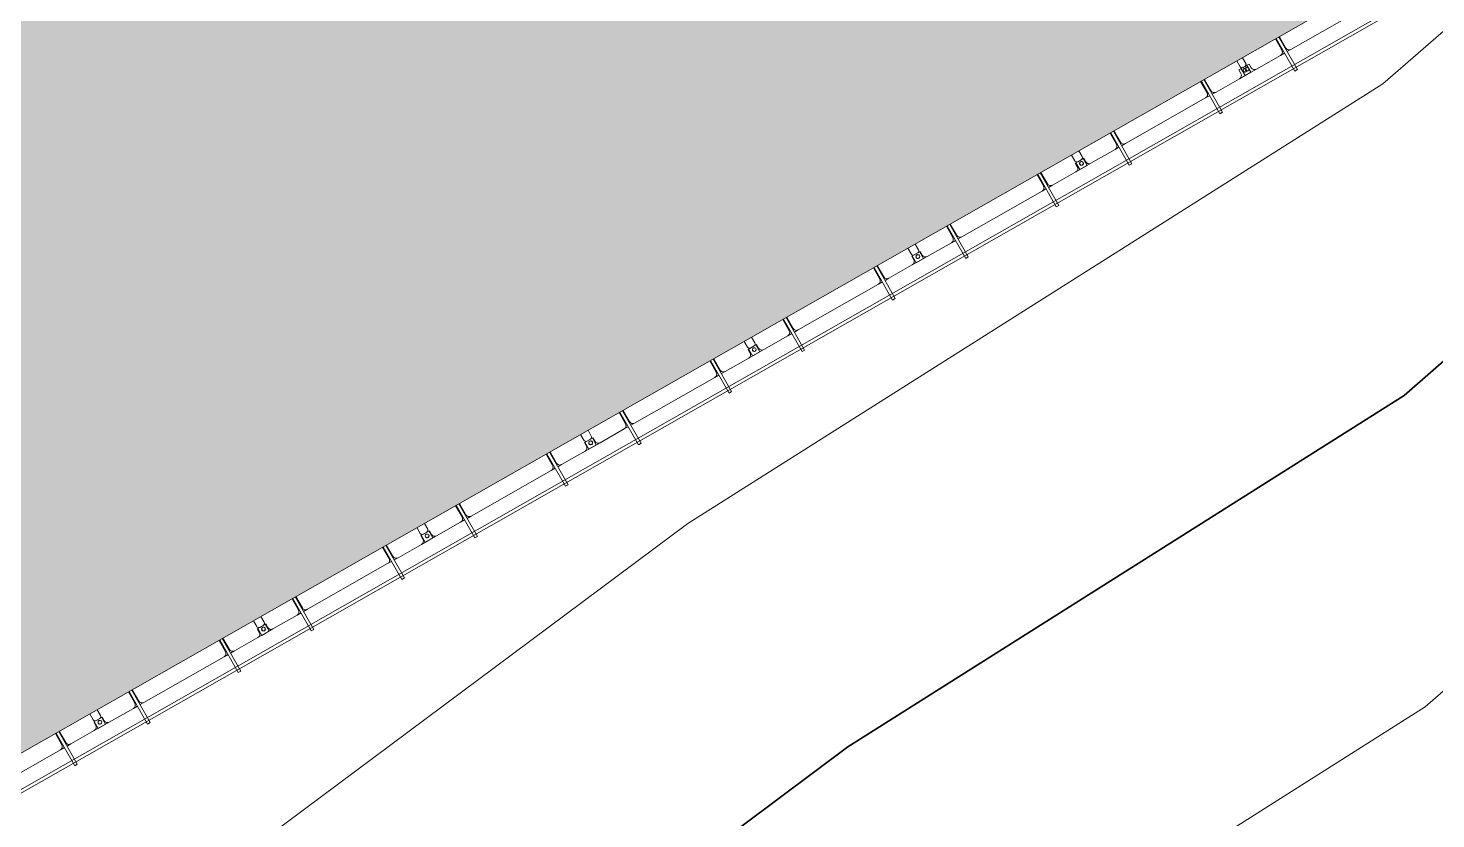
# Model space of a CAD drawing. Header units: millimetres. Extents: x -861324 to 439029, y -308065 to 694685.
# Drawn here: x -94915 to -76148, y -64071 to -53526 of the extents above; entities that cross this region are included whole.
import ezdxf

# ---------------------------------------------------------------- set-up
doc = ezdxf.new("R2010")
doc.units = ezdxf.units.MM
for name, color, linetype, lineweight in [('A-DETL-GENF', 92, 'Continuous', 9), ('A-DETL-THIN', 151, 'Continuous', 9), ('A-GENM', 13, 'Continuous', 9), ('C-TOPO-MAJR', 7, 'Continuous', 35), ('C-TOPO-MINR', 7, 'Continuous', 9), ('S-BEAM', 12, 'Continuous', 9)]:
    doc.layers.add(name, color=color, linetype=linetype, lineweight=lineweight)

# ---------------------------------------------------------------- blocks, each defined once
blk = doc.blocks.new('Dải phao đi lại kèm đỡ invester - DẢI PHAO ĐI LẠI-15551-BỐ TRÍ BÈ PIN HỒ BẢN MÒNG')
at = {"layer": 'A-GENM', "color": 7}
for p, q in [((148223, -610), (148223, 620)), ((148000, -660), (148173, -660)), ((148173, -720), (148000, -720)), ((148223, -610), (148223, -669)), ((148223, -709), (148223, -770)), ((148223, -1140), (148223, -770)), ((148000, -1312), (148088, -1312)), ((148118, -1282), (148118, -1190)), ((148118, -1190), (148173, -1190))]:
    blk.add_line(p, q, dxfattribs=at)
at = {"layer": 'A-GENM', "color": 9}
for p, q in [((148223, -610), (148223, -669)), ((148223, -709), (148223, -770)), ((148223, -1312), (148109, -1312)), ((148109, -1312), (148223, -1312)), ((148173, -1190), (148118, -1190)), ((148118, -1190), (148118, -1282)), ((148173, -1190), (148118, -1190)), ((148118, -1190), (148173, -1190)), ((148118, -1190), (148118, -1282)), ((148118, -1282), (148118, -1190)), ((148223, -1140), (148223, -1312)), ((148223, -1312), (148223, -1140))]:
    blk.add_line(p, q, dxfattribs=at)
at = {"layer": 'A-GENM', "color": 7}
for centre, radius, start, end in [((148173, -610), 50, 270, 0), ((148173, -770), 50, 360, 90), ((148173, -770), 50, 30, 90), ((148173, -610), 50, 300, 0), ((148088, -1282), 30, 270, 0), ((148173, -1140), 50, 270, 360)]:
    blk.add_arc(centre, radius, start, end, dxfattribs=at)
at = {"layer": 'A-GENM', "color": 9}
for centre, radius, start, end in [((148088, -1282), 30, 345, 0), ((148088, -1282), 30, 345, 0), ((148088, -1282), 30, 345, 0), ((148162, -1249), 25, 90, 270), ((148162, -1249), 25, 90, 270), ((148162, -1249), 25, 270, 90), ((148162, -1249), 25, 270, 90), ((148173, -1140), 50, 270, 0), ((148173, -1140), 50, 270, 0), ((148173, -1140), 50, 270, 360)]:
    blk.add_arc(centre, radius, start, end, dxfattribs=at)
blk = doc.blocks.new('Dầm C52 - Dầm C52-18761-BỐ TRÍ BÈ PIN HỒ BẢN MÒNG')
at = {"layer": 'S-BEAM', "color": 7}
for p, q in [((-74474, -20), (-74474, 20)), ((-74474, 20), (-73974, 20)), ((-73974, -20), (-74474, -20))]:
    blk.add_line(p, q, dxfattribs=at)
blk = doc.blocks.new('Dầm C52 - Dầm C52-V109-BỐ TRÍ BÈ PIN HỒ BẢN MÒNG')
at = {"layer": 'S-BEAM', "color": 7}
for p, q in [((-74474, -20), (-74474, 20)), ((-74474, 20), (-73974, 20)), ((-73974, -20), (-74474, -20))]:
    blk.add_line(p, q, dxfattribs=at)
blk = doc.blocks.new('Dầm C52 - Dầm C52-18762-BỐ TRÍ BÈ PIN HỒ BẢN MÒNG')
at = {"layer": 'S-BEAM', "color": 7}
for p, q in [((-74474, -20), (-74474, 20)), ((-74474, 20), (-73974, 20)), ((-73974, -20), (-74474, -20))]:
    blk.add_line(p, q, dxfattribs=at)
blk = doc.blocks.new('Dầm C52 - Dầm C52-V110-BỐ TRÍ BÈ PIN HỒ BẢN MÒNG')
at = {"layer": 'S-BEAM', "color": 7}
for p, q in [((-74474, -20), (-74474, 20)), ((-74474, 20), (-73974, 20)), ((-73974, -20), (-74474, -20))]:
    blk.add_line(p, q, dxfattribs=at)
blk = doc.blocks.new('Dầm C52 - Dầm C52-18763-BỐ TRÍ BÈ PIN HỒ BẢN MÒNG')
at = {"layer": 'S-BEAM', "color": 7}
for p, q in [((-74474, -20), (-74474, 20)), ((-74474, 20), (-73974, 20)), ((-73974, -20), (-74474, -20))]:
    blk.add_line(p, q, dxfattribs=at)
blk = doc.blocks.new('Dầm C52 - Dầm C52-V111-BỐ TRÍ BÈ PIN HỒ BẢN MÒNG')
at = {"layer": 'S-BEAM', "color": 7}
for p, q in [((-74474, -20), (-74474, 20)), ((-74474, 20), (-73974, 20)), ((-73974, -20), (-74474, -20))]:
    blk.add_line(p, q, dxfattribs=at)
blk = doc.blocks.new('Dầm C52 - Dầm C52-18764-BỐ TRÍ BÈ PIN HỒ BẢN MÒNG')
at = {"layer": 'S-BEAM', "color": 7}
for p, q in [((-74474, -20), (-74474, 20)), ((-74474, 20), (-73974, 20)), ((-73974, -20), (-74474, -20))]:
    blk.add_line(p, q, dxfattribs=at)
blk = doc.blocks.new('Dầm C52 - Dầm C52-V112-BỐ TRÍ BÈ PIN HỒ BẢN MÒNG')
at = {"layer": 'S-BEAM', "color": 7}
for p, q in [((-74474, -20), (-74474, 20)), ((-74474, 20), (-73974, 20)), ((-73974, -20), (-74474, -20))]:
    blk.add_line(p, q, dxfattribs=at)
blk = doc.blocks.new('Dầm C52 - Dầm C52-18765-BỐ TRÍ BÈ PIN HỒ BẢN MÒNG')
at = {"layer": 'S-BEAM', "color": 7}
for p, q in [((-74474, -20), (-74474, 20)), ((-74474, 20), (-73974, 20)), ((-73974, -20), (-74474, -20))]:
    blk.add_line(p, q, dxfattribs=at)
blk = doc.blocks.new('Dầm C52 - Dầm C52-V113-BỐ TRÍ BÈ PIN HỒ BẢN MÒNG')
at = {"layer": 'S-BEAM', "color": 7}
for p, q in [((-74474, -20), (-74474, 20)), ((-74474, 20), (-73974, 20)), ((-73974, -20), (-74474, -20))]:
    blk.add_line(p, q, dxfattribs=at)
blk = doc.blocks.new('Dầm C52 - Dầm C52-18766-BỐ TRÍ BÈ PIN HỒ BẢN MÒNG')
at = {"layer": 'S-BEAM', "color": 7}
for p, q in [((-74474, -20), (-74474, 20)), ((-74474, 20), (-73974, 20)), ((-73974, -20), (-74474, -20))]:
    blk.add_line(p, q, dxfattribs=at)
blk = doc.blocks.new('Dầm C52 - Dầm C52-V114-BỐ TRÍ BÈ PIN HỒ BẢN MÒNG')
at = {"layer": 'S-BEAM', "color": 7}
for p, q in [((-74474, -20), (-74474, 20)), ((-74474, 20), (-73974, 20)), ((-73974, -20), (-74474, -20))]:
    blk.add_line(p, q, dxfattribs=at)
blk = doc.blocks.new('Dầm C52 - Dầm C52-18767-BỐ TRÍ BÈ PIN HỒ BẢN MÒNG')
at = {"layer": 'S-BEAM', "color": 7}
for p, q in [((-74474, -20), (-74474, 20)), ((-74474, 20), (-73974, 20)), ((-73974, -20), (-74474, -20))]:
    blk.add_line(p, q, dxfattribs=at)
blk = doc.blocks.new('Dầm C52 - Dầm C52-V115-BỐ TRÍ BÈ PIN HỒ BẢN MÒNG')
at = {"layer": 'S-BEAM', "color": 7}
for p, q in [((-74474, -20), (-74474, 20)), ((-74474, 20), (-73974, 20)), ((-73974, -20), (-74474, -20))]:
    blk.add_line(p, q, dxfattribs=at)
blk = doc.blocks.new('Dầm C52 - Dầm C52-18768-BỐ TRÍ BÈ PIN HỒ BẢN MÒNG')
at = {"layer": 'S-BEAM', "color": 7}
for p, q in [((-74474, -20), (-74474, 20)), ((-74474, 20), (-73974, 20)), ((-73974, -20), (-74474, -20))]:
    blk.add_line(p, q, dxfattribs=at)
blk = doc.blocks.new('Dầm C52 - Dầm C52-V116-BỐ TRÍ BÈ PIN HỒ BẢN MÒNG')
at = {"layer": 'S-BEAM', "color": 7}
for p, q in [((-74474, -20), (-74474, 20)), ((-74474, 20), (-73974, 20)), ((-73974, -20), (-74474, -20))]:
    blk.add_line(p, q, dxfattribs=at)
blk = doc.blocks.new('Dai phao do pin - DẢI PHAO ĐỠ PIN-V140-BỐ TRÍ BÈ PIN HỒ BẢN MÒNG')
at = {"layer": 'A-GENM', "color": 9}
for p, q in [((-1312, 223), (-1140, 223)), ((-1312, 109), (-1312, 223)), ((-1312, 223), (-1312, 109)), ((-1140, 223), (-1312, 223)), ((-780, 223), (-721, 223)), ((-681, 223), (-620, 223)), ((610, 223), (669, 223)), ((709, 223), (770, 223)), ((1140, 223), (1312, 223)), ((1312, 223), (1140, 223)), ((1198, 223), (1370, 223)), ((1198, 116), (1198, 223)), ((1198, 223), (1198, 116)), ((1370, 223), (1198, 223)), ((1312, 223), (1312, 116)), ((1312, 116), (1312, 223)), ((1730, 223), (1789, 223)), ((1829, 223), (1890, 223)), ((3120, 223), (3179, 223)), ((3219, 223), (3280, 223)), ((3650, 223), (3822, 223)), ((3822, 223), (3650, 223)), ((3708, 223), (3880, 223)), ((3708, 116), (3708, 223)), ((3708, 223), (3708, 116)), ((3880, 223), (3708, 223)), ((3822, 223), (3822, 116)), ((3822, 116), (3822, 223)), ((4240, 223), (4299, 223)), ((4339, 223), (4400, 223)), ((5630, 223), (5689, 223)), ((5729, 223), (5790, 223)), ((6160, 223), (6332, 223)), ((6332, 223), (6160, 223)), ((6218, 223), (6390, 223)), ((6218, 116), (6218, 223)), ((6218, 223), (6218, 116)), ((6390, 223), (6218, 223)), ((6332, 223), (6332, 116)), ((6332, 116), (6332, 223)), ((6750, 223), (6809, 223)), ((6849, 223), (6910, 223)), ((8140, 223), (8199, 223)), ((8239, 223), (8300, 223)), ((8670, 223), (8842, 223)), ((8842, 223), (8670, 223)), ((8728, 223), (8900, 223)), ((8728, 116), (8728, 223)), ((8728, 223), (8728, 116)), ((8900, 223), (8728, 223)), ((8842, 223), (8842, 116)), ((8842, 116), (8842, 223)), ((9260, 223), (9319, 223)), ((9359, 223), (9420, 223)), ((10650, 223), (10709, 223)), ((10749, 223), (10810, 223)), ((11180, 223), (11352, 223)), ((11352, 223), (11180, 223)), ((11238, 223), (11410, 223)), ((11238, 116), (11238, 223)), ((11238, 223), (11238, 116)), ((11410, 223), (11238, 223)), ((11352, 223), (11352, 116)), ((11352, 116), (11352, 223)), ((11770, 223), (11829, 223)), ((11869, 223), (11930, 223)), ((13160, 223), (13219, 223)), ((13259, 223), (13320, 223)), ((13690, 223), (13862, 223)), ((13862, 223), (13690, 223)), ((13748, 223), (13920, 223)), ((13748, 116), (13748, 223)), ((13748, 223), (13748, 116)), ((13920, 223), (13748, 223)), ((13862, 223), (13862, 116)), ((13862, 116), (13862, 223)), ((14280, 223), (14339, 223)), ((14379, 223), (14440, 223)), ((15670, 223), (15729, 223)), ((15769, 223), (15830, 223)), ((16200, 223), (16372, 223)), ((16372, 223), (16200, 223)), ((16258, 223), (16430, 223)), ((16258, 116), (16258, 223)), ((16258, 223), (16258, 116)), ((16430, 223), (16258, 223)), ((16372, 223), (16372, 116)), ((16372, 116), (16372, 223)), ((16790, 223), (16849, 223)), ((16889, 223), (16950, 223)), ((-1282, 118), (-1190, 118)), ((-1282, 118), (-1190, 118)), ((-1190, 118), (-1282, 118)), ((-1190, 118), (-1190, 173)), ((-1190, 118), (-1190, 173)), ((-1190, 173), (-1190, 118)), ((1190, 173), (1190, 118)), ((1190, 173), (1190, 118)), ((1190, 118), (1190, 173)), ((1190, 118), (1282, 118)), ((1190, 118), (1282, 118)), ((1282, 118), (1190, 118)), ((1228, 118), (1320, 118)), ((1228, 118), (1320, 118)), ((1320, 118), (1228, 118)), ((1320, 118), (1320, 173)), ((1320, 118), (1320, 173)), ((1320, 173), (1320, 118)), ((3700, 173), (3700, 118)), ((3700, 173), (3700, 118)), ((3700, 118), (3700, 173)), ((3700, 118), (3792, 118)), ((3700, 118), (3792, 118)), ((3792, 118), (3700, 118)), ((3738, 118), (3830, 118)), ((3738, 118), (3830, 118)), ((3830, 118), (3738, 118)), ((3830, 118), (3830, 173)), ((3830, 118), (3830, 173)), ((3830, 173), (3830, 118)), ((6210, 173), (6210, 118)), ((6210, 173), (6210, 118)), ((6210, 118), (6210, 173)), ((6210, 118), (6302, 118)), ((6210, 118), (6302, 118)), ((6302, 118), (6210, 118)), ((6248, 118), (6340, 118)), ((6248, 118), (6340, 118)), ((6340, 118), (6248, 118)), ((6340, 118), (6340, 173)), ((6340, 118), (6340, 173)), ((6340, 173), (6340, 118)), ((8720, 173), (8720, 118)), ((8720, 173), (8720, 118)), ((8720, 118), (8720, 173)), ((8720, 118), (8812, 118)), ((8720, 118), (8812, 118)), ((8812, 118), (8720, 118)), ((8758, 118), (8850, 118)), ((8758, 118), (8850, 118)), ((8850, 118), (8758, 118)), ((8850, 118), (8850, 173)), ((8850, 118), (8850, 173)), ((8850, 173), (8850, 118)), ((11230, 173), (11230, 118)), ((11230, 173), (11230, 118)), ((11230, 118), (11230, 173)), ((11230, 118), (11322, 118)), ((11230, 118), (11322, 118)), ((11322, 118), (11230, 118)), ((11268, 118), (11360, 118)), ((11268, 118), (11360, 118)), ((11360, 118), (11268, 118)), ((11360, 118), (11360, 173)), ((11360, 118), (11360, 173)), ((11360, 173), (11360, 118)), ((13740, 173), (13740, 118)), ((13740, 173), (13740, 118)), ((13740, 118), (13740, 173)), ((13740, 118), (13832, 118)), ((13740, 118), (13832, 118)), ((13832, 118), (13740, 118)), ((13778, 118), (13870, 118)), ((13778, 118), (13870, 118)), ((13870, 118), (13778, 118)), ((13870, 118), (13870, 173)), ((13870, 118), (13870, 173)), ((13870, 173), (13870, 118)), ((16250, 173), (16250, 118)), ((16250, 173), (16250, 118)), ((16250, 118), (16250, 173)), ((16250, 118), (16342, 118)), ((16250, 118), (16342, 118)), ((16342, 118), (16250, 118)), ((16288, 118), (16380, 118)), ((16288, 118), (16380, 118)), ((16380, 118), (16288, 118)), ((16380, 118), (16380, 173)), ((16380, 118), (16380, 173)), ((16380, 173), (16380, 118))]:
    blk.add_line(p, q, dxfattribs=at)
at = {"layer": 'A-GENM', "color": 7}
for p, q in [((-780, 223), (-1140, 223)), ((-780, 223), (-721, 223)), ((-681, 223), (-620, 223)), ((610, 223), (-620, 223)), ((610, 223), (669, 223)), ((709, 223), (770, 223)), ((1140, 223), (770, 223)), ((1730, 223), (1370, 223)), ((1730, 223), (1789, 223)), ((1829, 223), (1890, 223)), ((3120, 223), (1890, 223)), ((3120, 223), (3179, 223)), ((3219, 223), (3280, 223)), ((3650, 223), (3280, 223)), ((4240, 223), (3880, 223)), ((4240, 223), (4299, 223)), ((4339, 223), (4400, 223)), ((5630, 223), (4400, 223)), ((5630, 223), (5689, 223)), ((5729, 223), (5790, 223)), ((6160, 223), (5790, 223)), ((6750, 223), (6390, 223)), ((6750, 223), (6809, 223)), ((6849, 223), (6910, 223)), ((8140, 223), (6910, 223)), ((8140, 223), (8199, 223)), ((8239, 223), (8300, 223)), ((8670, 223), (8300, 223)), ((9260, 223), (8900, 223)), ((9260, 223), (9319, 223)), ((9359, 223), (9420, 223)), ((10650, 223), (9420, 223)), ((10650, 223), (10709, 223)), ((10749, 223), (10810, 223)), ((11180, 223), (10810, 223)), ((11770, 223), (11410, 223)), ((11770, 223), (11829, 223)), ((11869, 223), (11930, 223)), ((13160, 223), (11930, 223)), ((13160, 223), (13219, 223)), ((13259, 223), (13320, 223)), ((13690, 223), (13320, 223)), ((14280, 223), (13920, 223)), ((14280, 223), (14339, 223)), ((14379, 223), (14440, 223)), ((15670, 223), (14440, 223)), ((15670, 223), (15729, 223)), ((15769, 223), (15830, 223)), ((16200, 223), (15830, 223)), ((16790, 223), (16430, 223)), ((16790, 223), (16849, 223)), ((16889, 223), (16950, 223)), ((18180, 223), (16950, 223)), ((-1312, 88), (-1312, 0)), ((-1190, 118), (-1282, 118)), ((-1190, 173), (-1190, 118)), ((-730, 0), (-730, 173)), ((-670, 173), (-670, 0)), ((660, 0), (660, 173)), ((720, 173), (720, 0)), ((1190, 118), (1190, 173)), ((1282, 118), (1190, 118)), ((1198, 88), (1198, 0)), ((1320, 118), (1228, 118)), ((1312, 0), (1312, 88)), ((1320, 173), (1320, 118)), ((1780, 0), (1780, 173)), ((1840, 173), (1840, 0)), ((3170, 0), (3170, 173)), ((3230, 173), (3230, 0)), ((3700, 118), (3700, 173)), ((3792, 118), (3700, 118)), ((3708, 88), (3708, 0)), ((3830, 118), (3738, 118)), ((3822, 0), (3822, 88)), ((3830, 173), (3830, 118)), ((4290, 0), (4290, 173)), ((4350, 173), (4350, 0)), ((5680, 0), (5680, 173)), ((5740, 173), (5740, 0)), ((6210, 118), (6210, 173)), ((6302, 118), (6210, 118)), ((6218, 88), (6218, 0)), ((6340, 118), (6248, 118)), ((6332, 0), (6332, 88)), ((6340, 173), (6340, 118)), ((6800, 0), (6800, 173)), ((6860, 173), (6860, 0)), ((8190, 0), (8190, 173)), ((8250, 173), (8250, 0)), ((8720, 118), (8720, 173)), ((8812, 118), (8720, 118)), ((8728, 88), (8728, 0)), ((8850, 118), (8758, 118)), ((8842, 0), (8842, 88)), ((8850, 173), (8850, 118)), ((9310, 0), (9310, 173)), ((9370, 173), (9370, 0)), ((10700, 0), (10700, 173)), ((10760, 173), (10760, 0)), ((11230, 118), (11230, 173)), ((11322, 118), (11230, 118)), ((11238, 88), (11238, 0)), ((11360, 118), (11268, 118)), ((11352, 0), (11352, 88)), ((11360, 173), (11360, 118)), ((11820, 0), (11820, 173)), ((11880, 173), (11880, 0)), ((13210, 0), (13210, 173)), ((13270, 173), (13270, 0)), ((13740, 118), (13740, 173)), ((13832, 118), (13740, 118)), ((13748, 88), (13748, 0)), ((13870, 118), (13778, 118)), ((13862, 0), (13862, 88)), ((13870, 173), (13870, 118)), ((14330, 0), (14330, 173)), ((14390, 173), (14390, 0)), ((15720, 0), (15720, 173)), ((15780, 173), (15780, 0)), ((16250, 118), (16250, 173)), ((16342, 118), (16250, 118)), ((16258, 88), (16258, 0)), ((16380, 118), (16288, 118)), ((16372, 0), (16372, 88)), ((16380, 173), (16380, 118)), ((16840, 0), (16840, 173)), ((16900, 173), (16900, 0))]:
    blk.add_line(p, q, dxfattribs=at)
for centre, radius, start, end in [((-1140, 173), 50, 90, 180), ((-780, 173), 50, 0, 90), ((-780, 173), 50, 30, 90), ((-620, 173), 50, 90, 180), ((-620, 173), 50, 120, 180), ((610, 173), 50, 0, 90), ((610, 173), 50, 30, 90), ((770, 173), 50, 90, 180), ((770, 173), 50, 120, 180), ((1140, 173), 50, 360, 90), ((1370, 173), 50, 90, 180), ((1730, 173), 50, 0, 90), ((1730, 173), 50, 30, 90), ((1890, 173), 50, 90, 180), ((1890, 173), 50, 120, 180), ((3120, 173), 50, 0, 90), ((3120, 173), 50, 30, 90), ((3280, 173), 50, 90, 180), ((3280, 173), 50, 120, 180), ((3650, 173), 50, 360, 90), ((3880, 173), 50, 90, 180), ((4240, 173), 50, 0, 90), ((4240, 173), 50, 30, 90), ((4400, 173), 50, 90, 180), ((4400, 173), 50, 120, 180), ((5630, 173), 50, 0, 90), ((5630, 173), 50, 30, 90), ((5790, 173), 50, 90, 180), ((5790, 173), 50, 120, 180), ((6160, 173), 50, 360, 90), ((6390, 173), 50, 90, 180), ((6750, 173), 50, 0, 90), ((6750, 173), 50, 30, 90), ((6910, 173), 50, 90, 180), ((6910, 173), 50, 120, 180), ((8140, 173), 50, 0, 90), ((8140, 173), 50, 30, 90), ((8300, 173), 50, 90, 180), ((8300, 173), 50, 120, 180), ((8670, 173), 50, 360, 90), ((8900, 173), 50, 90, 180), ((9260, 173), 50, 0, 90), ((9260, 173), 50, 30, 90), ((9420, 173), 50, 90, 180), ((9420, 173), 50, 120, 180), ((10650, 173), 50, 0, 90), ((10650, 173), 50, 30, 90), ((10810, 173), 50, 90, 180), ((10810, 173), 50, 120, 180), ((11180, 173), 50, 360, 90), ((11410, 173), 50, 90, 180), ((11770, 173), 50, 0, 90), ((11770, 173), 50, 30, 90), ((11930, 173), 50, 90, 180), ((11930, 173), 50, 120, 180), ((13160, 173), 50, 0, 90), ((13160, 173), 50, 30, 90), ((13320, 173), 50, 90, 180), ((13320, 173), 50, 120, 180), ((13690, 173), 50, 360, 90), ((13920, 173), 50, 90, 180), ((14280, 173), 50, 0, 90), ((14280, 173), 50, 30, 90), ((14440, 173), 50, 90, 180), ((14440, 173), 50, 120, 180), ((15670, 173), 50, 0, 90), ((15670, 173), 50, 30, 90), ((15830, 173), 50, 90, 180), ((15830, 173), 50, 120, 180), ((16200, 173), 50, 360, 90), ((16430, 173), 50, 90, 180), ((16790, 173), 50, 0, 90), ((16790, 173), 50, 30, 90), ((16950, 173), 50, 90, 180), ((16950, 173), 50, 120, 180), ((-1282, 88), 30, 90, 180), ((1228, 88), 30, 90, 180), ((1282, 88), 30, 0, 90), ((3738, 88), 30, 90, 180), ((3792, 88), 30, 0, 90), ((6248, 88), 30, 90, 180), ((6302, 88), 30, 0, 90), ((8758, 88), 30, 90, 180), ((8812, 88), 30, 0, 90), ((11268, 88), 30, 90, 180), ((11322, 88), 30, 0, 90), ((13778, 88), 30, 90, 180), ((13832, 88), 30, 0, 90), ((16288, 88), 30, 90, 180), ((16342, 88), 30, 0, 90)]:
    blk.add_arc(centre, radius, start, end, dxfattribs=at)
at = {"layer": 'A-GENM', "color": 9}
for centre, radius, start, end in [((-1140, 173), 50, 90, 180), ((-1140, 173), 50, 90, 180), ((-1140, 173), 50, 90, 180), ((1140, 173), 50, 0, 90), ((1140, 173), 50, 0, 90), ((1140, 173), 50, 360, 90), ((1370, 173), 50, 90, 180), ((1370, 173), 50, 90, 180), ((1370, 173), 50, 90, 180), ((3650, 173), 50, 0, 90), ((3650, 173), 50, 0, 90), ((3650, 173), 50, 360, 90), ((3880, 173), 50, 90, 180), ((3880, 173), 50, 90, 180), ((3880, 173), 50, 90, 180), ((6160, 173), 50, 0, 90), ((6160, 173), 50, 0, 90), ((6160, 173), 50, 360, 90), ((6390, 173), 50, 90, 180), ((6390, 173), 50, 90, 180), ((6390, 173), 50, 90, 180), ((8670, 173), 50, 0, 90), ((8670, 173), 50, 0, 90), ((8670, 173), 50, 360, 90), ((8900, 173), 50, 90, 180), ((8900, 173), 50, 90, 180), ((8900, 173), 50, 90, 180), ((11180, 173), 50, 0, 90), ((11180, 173), 50, 0, 90), ((11180, 173), 50, 360, 90), ((11410, 173), 50, 90, 180), ((11410, 173), 50, 90, 180), ((11410, 173), 50, 90, 180), ((13690, 173), 50, 0, 90), ((13690, 173), 50, 0, 90), ((13690, 173), 50, 360, 90), ((13920, 173), 50, 90, 180), ((13920, 173), 50, 90, 180), ((13920, 173), 50, 90, 180), ((16200, 173), 50, 0, 90), ((16200, 173), 50, 0, 90), ((16200, 173), 50, 360, 90), ((16430, 173), 50, 90, 180), ((16430, 173), 50, 90, 180), ((16430, 173), 50, 90, 180), ((-1282, 88), 30, 90, 105), ((-1282, 88), 30, 90, 105), ((-1282, 88), 30, 90, 105), ((-1259, 162), 25, 0, 180), ((-1259, 162), 25, 360, 180), ((-1259, 162), 25, 180, 360), ((-1259, 162), 25, 180, 360), ((1249, 162), 25, 0, 180), ((1249, 162), 25, 360, 180), ((1249, 162), 25, 180, 0), ((1249, 162), 25, 180, 360), ((1251, 162), 25, 360, 180), ((1251, 162), 25, 360, 180), ((1251, 162), 25, 180, 360), ((1251, 162), 25, 180, 360), ((3759, 162), 25, 0, 180), ((3759, 162), 25, 360, 180), ((3759, 162), 25, 180, 0), ((3759, 162), 25, 180, 360), ((3761, 162), 25, 0, 180), ((3761, 162), 25, 360, 180), ((3761, 162), 25, 180, 360), ((3761, 162), 25, 180, 360), ((6269, 162), 25, 0, 180), ((6269, 162), 25, 360, 180), ((6269, 162), 25, 180, 0), ((6269, 162), 25, 180, 360), ((6271, 162), 25, 0, 180), ((6271, 162), 25, 360, 180), ((6271, 162), 25, 180, 360), ((6271, 162), 25, 180, 360), ((8779, 162), 25, 0, 180), ((8779, 162), 25, 360, 180), ((8779, 162), 25, 180, 0), ((8779, 162), 25, 180, 360), ((8781, 162), 25, 0, 180), ((8781, 162), 25, 360, 180), ((8781, 162), 25, 180, 360), ((8781, 162), 25, 180, 360), ((11289, 162), 25, 0, 180), ((11289, 162), 25, 360, 180), ((11289, 162), 25, 180, 0), ((11289, 162), 25, 180, 360), ((11291, 162), 25, 0, 180), ((11291, 162), 25, 360, 180), ((11291, 162), 25, 180, 360), ((11291, 162), 25, 180, 360), ((13799, 162), 25, 0, 180), ((13799, 162), 25, 360, 180), ((13799, 162), 25, 180, 0), ((13799, 162), 25, 180, 360), ((13801, 162), 25, 0, 180), ((13801, 162), 25, 360, 180), ((13801, 162), 25, 180, 360), ((13801, 162), 25, 180, 360), ((16309, 162), 25, 0, 180), ((16309, 162), 25, 360, 180), ((16309, 162), 25, 180, 0), ((16309, 162), 25, 180, 360), ((16311, 162), 25, 0, 180), ((16311, 162), 25, 360, 180), ((16311, 162), 25, 180, 360), ((16311, 162), 25, 180, 360)]:
    blk.add_arc(centre, radius, start, end, dxfattribs=at)
blk = doc.blocks.new('Dầm C52 - Hộp 40x60-25907-BỐ TRÍ BÈ PIN HỒ BẢN MÒNG')
at = {"layer": 'S-BEAM', "color": 7}
for p, q in [((-55977, 20), (55977, 20)), ((55977, -20), (-55977, -20))]:
    blk.add_line(p, q, dxfattribs=at)
blk = doc.blocks.new('HOBANMONG_BEPIN 5_rvt-1-BỐ TRÍ BÈ PIN HỒ BẢN MÒNG')
at = {"layer": 'A-GENM', "lineweight": 9}
for name, p, rotation in [('Dải phao đi lại kèm đỡ invester - DẢI PHAO ĐI LẠI-15551-BỐ TRÍ BÈ PIN HỒ BẢN MÒNG', (-150902, 75292), 299.6620124026263), ('Dai phao do pin - DẢI PHAO ĐỠ PIN-V140-BỐ TRÍ BÈ PIN HỒ BẢN MÒNG', (-79866, -54570), 209.6620124026258)]:
    blk.add_blockref(name, p, dxfattribs=dict(at, rotation=rotation))
at = {"layer": 'S-BEAM', "lineweight": 9}
for name, p, rotation in [('Dầm C52 - Dầm C52-18761-BỐ TRÍ BÈ PIN HỒ BẢN MÒNG', (-114867, 10626), 119.6620124026264), ('Dầm C52 - Dầm C52-V109-BỐ TRÍ BÈ PIN HỒ BẢN MÒNG', (-115865, 10058), 119.6620124026264), ('Dầm C52 - Dầm C52-18762-BỐ TRÍ BÈ PIN HỒ BẢN MÒNG', (-117073, 9370), 119.6620124026264), ('Dầm C52 - Dầm C52-V110-BỐ TRÍ BÈ PIN HỒ BẢN MÒNG', (-118047, 8815), 119.6620124026264), ('Dầm C52 - Dầm C52-18763-BỐ TRÍ BÈ PIN HỒ BẢN MÒNG', (-119254, 8128), 119.6620124026264), ('Dầm C52 - Dầm C52-V111-BỐ TRÍ BÈ PIN HỒ BẢN MÒNG', (-120228, 7573), 119.6620124026264), ('Dầm C52 - Dầm C52-18764-BỐ TRÍ BÈ PIN HỒ BẢN MÒNG', (-121436, 6885), 119.6620124026264), ('Dầm C52 - Dầm C52-V112-BỐ TRÍ BÈ PIN HỒ BẢN MÒNG', (-122409, 6331), 119.6620124026264), ('Dầm C52 - Dầm C52-18765-BỐ TRÍ BÈ PIN HỒ BẢN MÒNG', (-123617, 5643), 119.6620124026264), ('Dầm C52 - Dầm C52-V113-BỐ TRÍ BÈ PIN HỒ BẢN MÒNG', (-124590, 5089), 119.6620124026264), ('Dầm C52 - Dầm C52-18766-BỐ TRÍ BÈ PIN HỒ BẢN MÒNG', (-125798, 4401), 119.6620124026264), ('Dầm C52 - Dầm C52-V114-BỐ TRÍ BÈ PIN HỒ BẢN MÒNG', (-126771, 3847), 119.6620124026264), ('Dầm C52 - Dầm C52-18767-BỐ TRÍ BÈ PIN HỒ BẢN MÒNG', (-127979, 3159), 119.6620124026264), ('Dầm C52 - Dầm C52-V115-BỐ TRÍ BÈ PIN HỒ BẢN MÒNG', (-128952, 2605), 119.6620124026264), ('Dầm C52 - Dầm C52-18768-BỐ TRÍ BÈ PIN HỒ BẢN MÒNG', (-130160, 1917), 119.6620124026264), ('Dầm C52 - Dầm C52-V116-BỐ TRÍ BÈ PIN HỒ BẢN MÒNG', (-131133, 1362), 119.6620124026264), ('Dầm C52 - Hộp 40x60-25907-BỐ TRÍ BÈ PIN HỒ BẢN MÒNG', (-124952, -80755), 209.6620124026261)]:
    blk.add_blockref(name, p, dxfattribs=dict(at, rotation=rotation))

msp = doc.modelspace()

# ---------------------------------------------------------------- hatches: boundary and pattern name
at = {"layer": 'A-DETL-GENF'}
msp.add_hatch(color=8, dxfattribs=at).paths.add_polyline_path([(-173162, -107703), (-77660, -53314), (-150902, 75292), (-214161, 39265), (-192387, 1031), (-224629, -17331), (-174040, -106161)])

# ---------------------------------------------------------------- linework, layer by layer
at = {"layer": 'A-DETL-THIN'}
msp.add_line((-173162, -107703), (-77660, -53314), dxfattribs=at)
at = {"layer": 'C-TOPO-MAJR'}
for p, q in [((-76571, -58424), (-69915, -52621)), ((-83986, -63113), (-76571, -58424)), ((-100641, -75526), (-83986, -63113))]:
    msp.add_line(p, q, dxfattribs=at)
at = {"layer": 'C-TOPO-MINR'}
for p, q in [((-76853, -54270), (-71861, -49918)), ((-86122, -60132), (-76853, -54270)), ((-76289, -62577), (-67968, -55324)), ((-100001, -70476), (-86122, -60132)), ((-81850, -66095), (-76289, -62577))]:
    msp.add_line(p, q, dxfattribs=at)

# ---------------------------------------------------------------- block references
at = {"lineweight": 5}
msp.add_blockref('HOBANMONG_BEPIN 5_rvt-1-BỐ TRÍ BÈ PIN HỒ BẢN MÒNG', (0, 0), dxfattribs=at)

doc.saveas('drawing.dxf')
